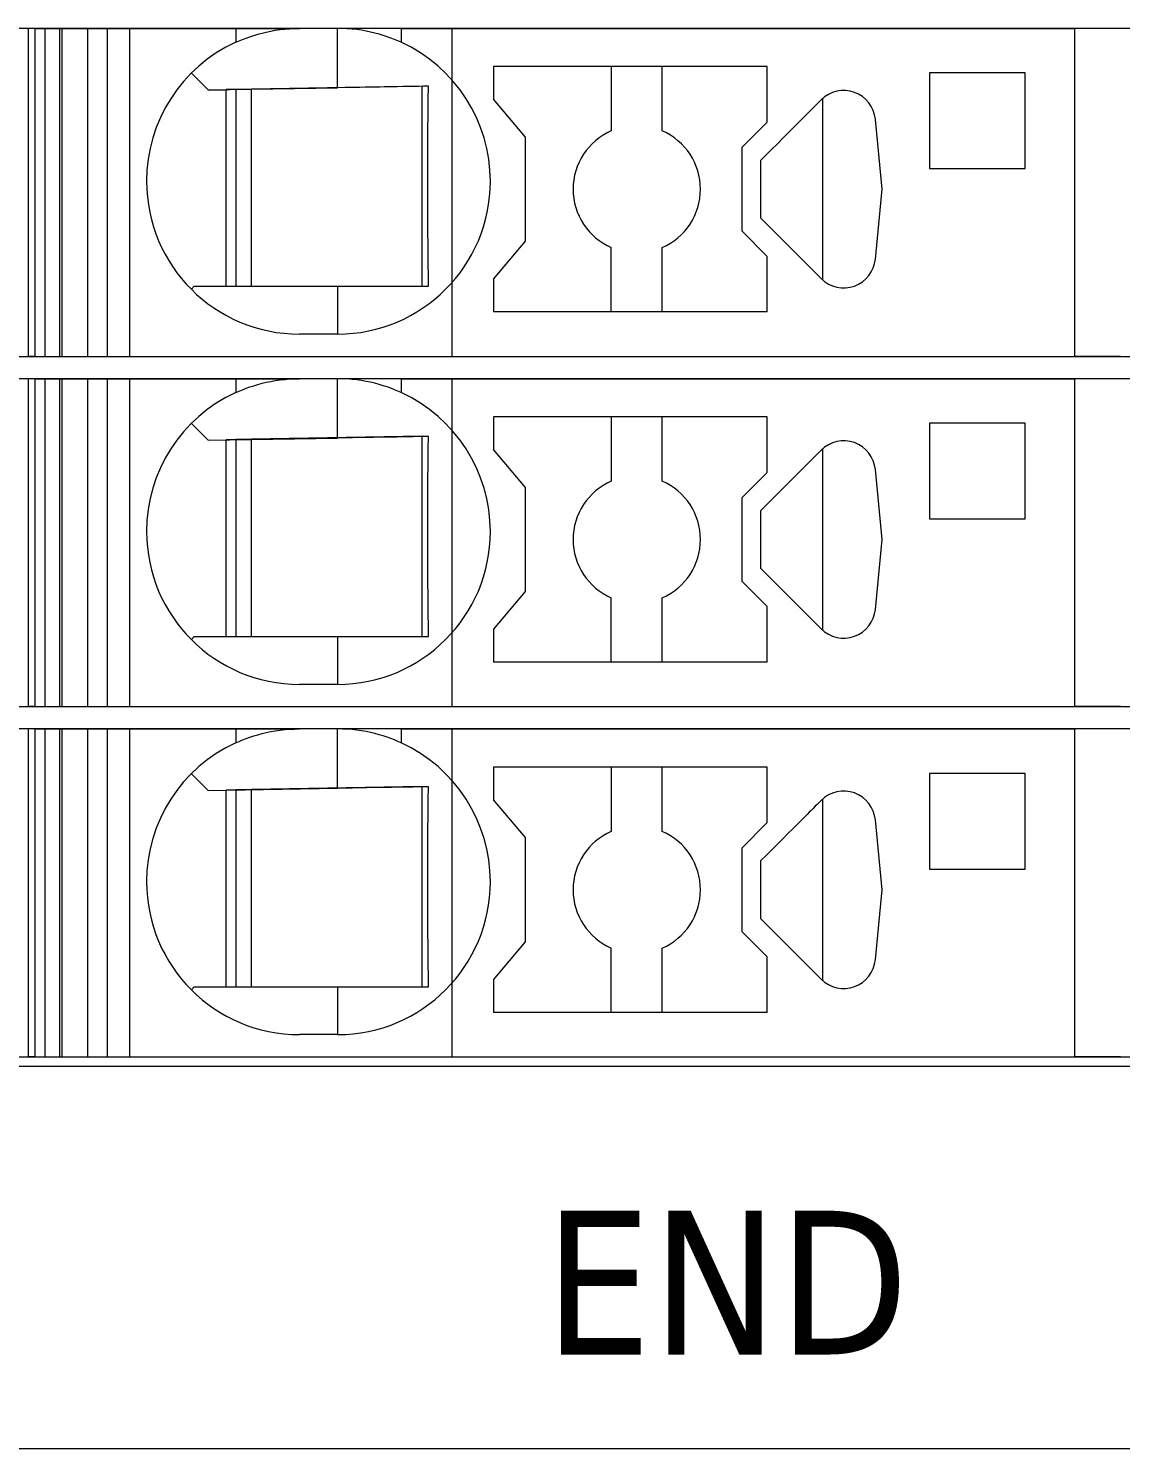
# Model space of a CAD drawing. Header units: millimetres. Extents: x 0 to 1680, y 0 to 1188.
# Drawn here: x 891.89 to 909.05, y 258.7 to 281 of the extents above; entities that cross this region are included whole.
import ezdxf
from ezdxf.enums import TextEntityAlignment as Align

# ---------------------------------------------------------------- set-up
doc = ezdxf.new("R2010")
doc.units = ezdxf.units.MM
for name, color, linetype, lineweight in [('EPLAN100', 7, 'Continuous', 13), ('EPLAN108', 5, 'Continuous', 9), ('EPLAN309', 5, 'Continuous', 5), ('EPLAN493', 5, 'Continuous', 5), ('MAIN-1', 7, 'Continuous', 5), ('MAIN-2', 7, 'Continuous', 5)]:
    doc.layers.add(name, color=color, linetype=linetype, lineweight=lineweight)
doc.styles.add('Tahoma', font='')
doc.styles.get('Tahoma').set_extended_font_data('Tahoma')

# ---------------------------------------------------------------- blocks, each defined once
blk = doc.blocks.new('EPLSYM_LibrarySPECIAL_Symbol12_Variant0_Placement8_47')
at = {"layer": 'EPLAN309', "lineweight": 13, "ltscale": 16}
blk.add_lwpolyline([(0, -5.15), (68.15, -5.15), (68.15, 0), (0, 0)], close=True, dxfattribs=at)
at = {"layer": 'EPLAN493', "color": 5, "style": 'Tahoma'}
blk.add_attdef('17_20450', text='', height=2.3478, dxfattribs=at).set_placement((0, -21.83478), align=Align.MIDDLE_RIGHT)
blk = doc.blocks.new('EPLSYM_LibrarySPECIAL_Symbol12_Variant0_Placement8_48')
at = {"layer": 'EPLAN309', "lineweight": 13, "ltscale": 16}
blk.add_lwpolyline([(0, -5.15), (68.15, -5.15), (68.15, 0), (0, 0)], close=True, dxfattribs=at)
at = {"layer": 'EPLAN493', "color": 5, "style": 'Tahoma'}
blk.add_attdef('17_20450', text='', height=2.3478, dxfattribs=at).set_placement((0, -21.83478), align=Align.MIDDLE_RIGHT)
blk = doc.blocks.new('EPLSYM_LibrarySPECIAL_Symbol12_Variant0_Placement8_49')
at = {"layer": 'EPLAN309', "lineweight": 13, "ltscale": 16}
blk.add_lwpolyline([(0, -5.15), (68.15, -5.15), (68.15, 0), (0, 0)], close=True, dxfattribs=at)
at = {"layer": 'EPLAN493', "color": 5, "style": 'Tahoma'}
blk.add_attdef('17_20450', text='', height=2.3478, dxfattribs=at).set_placement((0, -21.83478), align=Align.MIDDLE_RIGHT)

msp = doc.modelspace()

# ---------------------------------------------------------------- linework, layer by layer
at = {"layer": 'EPLAN100', "lineweight": 0, "ltscale": 6}
msp.add_lwpolyline([(886, 258.7), (924, 258.7), (924, 264.7), (886, 264.7)], close=True, dxfattribs=at)
at = {"layer": 'MAIN-1'}
for p, q in [((892.001, 281), (891.893, 281)), ((891.893, 275.85), (891.893, 281)), ((892.001, 281), (895.15, 281)), ((892.001, 275.85), (892.001, 281)), ((895.15, 281), (896.15, 281)), ((895.15, 281), (895.15, 280.782)), ((895.772, 280.97), (895.846, 280.981)), ((895.846, 280.981), (895.921, 280.989)), ((895.921, 280.989), (895.997, 280.995)), ((895.997, 280.995), (896.073, 280.999)), ((896.073, 280.999), (896.15, 281)), ((896.75, 281), (896.15, 281)), ((896.827, 280.999), (896.75, 281)), ((897.75, 281), (896.75, 281)), ((896.75, 280.068), (896.75, 281)), ((896.903, 280.995), (896.827, 280.999)), ((896.979, 280.989), (896.903, 280.995)), ((897.054, 280.981), (896.979, 280.989)), ((897.128, 280.97), (897.054, 280.981)), ((897.75, 281), (908.332, 281)), ((897.75, 281), (897.75, 280.782)), ((909.05, 281), (908.332, 281)), ((908.332, 275.85), (908.332, 281)), ((895.15, 280.782), (895.202, 280.805)), ((895.202, 280.805), (895.256, 280.827)), ((895.256, 280.827), (895.313, 280.849)), ((895.313, 280.849), (895.372, 280.87)), ((895.372, 280.87), (895.433, 280.89)), ((895.433, 280.89), (895.497, 280.909)), ((895.497, 280.909), (895.563, 280.927)), ((895.563, 280.927), (895.631, 280.943)), ((895.631, 280.943), (895.701, 280.958)), ((895.701, 280.958), (895.772, 280.97)), ((897.199, 280.958), (897.128, 280.97)), ((897.269, 280.943), (897.199, 280.958)), ((897.337, 280.927), (897.269, 280.943)), ((897.403, 280.909), (897.337, 280.927)), ((897.467, 280.89), (897.403, 280.909)), ((897.528, 280.87), (897.467, 280.89)), ((897.587, 280.849), (897.528, 280.87)), ((897.644, 280.827), (897.587, 280.849)), ((897.698, 280.805), (897.644, 280.827)), ((897.75, 280.782), (897.698, 280.805)), ((899.2, 280.4), (899.2, 279.889)), ((903.5, 280.4), (899.2, 280.4)), ((901.05, 280.4), (901.05, 279.392)), ((901.85, 279.392), (901.85, 280.4)), ((903.5, 279.529), (903.5, 280.4)), ((894.453, 280.297), (894.717, 280.033)), ((897.94, 280.088), (897.858, 280.087)), ((898.02, 280.09), (897.94, 280.088)), ((898.099, 280.091), (898.02, 280.09)), ((898.079, 276.95), (898.079, 280.091)), ((898.176, 280.092), (898.099, 280.091)), ((898.176, 280.022), (898.176, 280.092)), ((906.05, 280.3), (906.05, 278.8)), ((907.55, 280.3), (906.05, 280.3)), ((907.55, 278.8), (907.55, 280.3)), ((894.717, 280.033), (896.75, 280.068)), ((895, 276.95), (895, 280.038)), ((895.15, 280.04), (895.15, 276.95)), ((895.4, 276.95), (895.4, 280.045)), ((896.87, 280.07), (896.75, 280.068)), ((896.987, 280.072), (896.87, 280.07)), ((897.1, 280.074), (896.987, 280.072)), ((897.209, 280.076), (897.1, 280.074)), ((897.313, 280.078), (897.209, 280.076)), ((897.412, 280.079), (897.313, 280.078)), ((897.507, 280.081), (897.412, 280.079)), ((897.599, 280.083), (897.507, 280.081)), ((897.688, 280.084), (897.599, 280.083)), ((897.774, 280.086), (897.688, 280.084)), ((897.858, 280.087), (897.774, 280.086)), ((898.173, 279.803), (898.174, 279.877)), ((898.174, 279.877), (898.175, 279.95)), ((898.175, 279.95), (898.176, 280.022)), ((899.7, 279.293), (899.2, 279.889)), ((904.346, 279.879), (904.315, 279.847)), ((904.367, 279.898), (904.367, 277.052)), ((898.171, 279.57), (898.172, 279.649)), ((898.172, 279.649), (898.173, 279.727)), ((898.173, 279.727), (898.173, 279.803)), ((904.127, 279.659), (904.094, 279.626)), ((904.158, 279.691), (904.127, 279.659)), ((904.19, 279.722), (904.158, 279.691)), ((904.221, 279.753), (904.19, 279.722)), ((904.252, 279.785), (904.221, 279.753)), ((904.284, 279.816), (904.252, 279.785)), ((904.315, 279.847), (904.284, 279.816)), ((898.17, 279.488), (898.171, 279.57)), ((898.17, 279.404), (898.17, 279.488)), ((903.1, 279.129), (903.5, 279.529)), ((903.902, 279.434), (903.823, 279.356)), ((903.943, 279.475), (903.902, 279.434)), ((903.983, 279.515), (903.943, 279.475)), ((904.021, 279.553), (903.983, 279.515)), ((904.058, 279.59), (904.021, 279.553)), ((904.094, 279.626), (904.058, 279.59)), ((905.302, 278.475), (905.198, 279.572)), ((898.168, 279.132), (898.169, 279.226)), ((898.169, 279.317), (898.17, 279.404)), ((898.169, 279.226), (898.169, 279.317)), ((899.7, 277.657), (899.7, 279.293)), ((903.742, 279.274), (903.658, 279.19)), ((903.823, 279.356), (903.742, 279.274)), ((898.167, 278.931), (898.168, 279.034)), ((898.168, 279.034), (898.168, 279.132)), ((903.1, 279.129), (903.1, 277.821)), ((903.486, 279.018), (903.4, 278.932)), ((903.572, 279.104), (903.486, 279.018)), ((903.658, 279.19), (903.572, 279.104)), ((898.167, 278.824), (898.167, 278.931)), ((898.167, 278.713), (898.167, 278.824)), ((903.4, 278.802), (903.4, 278.932)), ((903.4, 278.671), (903.4, 278.802)), ((906.05, 278.8), (907.55, 278.8)), ((898.167, 278.6), (898.167, 278.713)), ((898.167, 278.479), (898.167, 278.6)), ((903.4, 278.54), (903.4, 278.671)), ((903.4, 278.41), (903.4, 278.54)), ((898.167, 278.361), (898.167, 278.479)), ((898.167, 278.247), (898.167, 278.361)), ((903.4, 278.279), (903.4, 278.41)), ((905.198, 277.378), (905.302, 278.475)), ((898.168, 278.138), (898.167, 278.247)), ((898.168, 278.034), (898.168, 278.138)), ((903.4, 278.148), (903.4, 278.279)), ((903.4, 278.018), (903.4, 278.148)), ((898.169, 277.934), (898.168, 278.034)), ((898.169, 277.839), (898.169, 277.934)), ((903.4, 278.018), (904.346, 277.071)), ((898.17, 277.748), (898.169, 277.839)), ((898.171, 277.659), (898.17, 277.748)), ((898.172, 277.573), (898.171, 277.659)), ((899.2, 277.061), (899.7, 277.657)), ((903.5, 277.421), (903.1, 277.821)), ((898.172, 277.49), (898.172, 277.573)), ((898.173, 277.408), (898.172, 277.49)), ((901.05, 276.55), (901.05, 277.558)), ((901.85, 276.55), (901.85, 277.558)), ((903.5, 276.55), (903.5, 277.421)), ((898.174, 277.329), (898.173, 277.408)), ((898.175, 277.25), (898.174, 277.329)), ((898.176, 277.174), (898.175, 277.25)), ((898.176, 277.098), (898.176, 277.174)), ((898.177, 277.024), (898.176, 277.098)), ((898.178, 276.95), (898.177, 277.024)), ((899.2, 277.061), (899.2, 276.55)), ((894.5, 276.95), (894.453, 276.903)), ((894.5, 276.95), (896.75, 276.95)), ((896.75, 276.95), (896.842, 276.95)), ((896.75, 276.95), (896.75, 276.2)), ((896.842, 276.95), (896.933, 276.95)), ((896.933, 276.95), (897.023, 276.95)), ((897.023, 276.95), (897.11, 276.95)), ((897.11, 276.95), (897.195, 276.95)), ((897.195, 276.95), (897.278, 276.95)), ((897.278, 276.95), (897.358, 276.95)), ((897.358, 276.95), (897.436, 276.95)), ((897.436, 276.95), (897.511, 276.95)), ((897.511, 276.95), (897.585, 276.95)), ((897.585, 276.95), (897.657, 276.95)), ((897.657, 276.95), (897.726, 276.95)), ((897.726, 276.95), (897.795, 276.95)), ((897.795, 276.95), (897.861, 276.95)), ((897.861, 276.95), (897.927, 276.95)), ((897.927, 276.95), (897.991, 276.95)), ((897.991, 276.95), (898.055, 276.95)), ((898.055, 276.95), (898.117, 276.95)), ((898.117, 276.95), (898.178, 276.95)), ((903.5, 276.55), (899.2, 276.55)), ((896.75, 276.2), (896.15, 276.2)), ((892.001, 275.85), (891.893, 275.85)), ((892.001, 275.85), (908.332, 275.85)), ((909.05, 275.85), (908.332, 275.85)), ((892.001, 275.5), (891.893, 275.5)), ((891.893, 270.35), (891.893, 275.5)), ((892.001, 275.5), (895.15, 275.5)), ((892.001, 270.35), (892.001, 275.5)), ((895.15, 275.5), (896.15, 275.5)), ((895.15, 275.5), (895.15, 275.282)), ((895.433, 275.39), (895.497, 275.409)), ((895.497, 275.409), (895.563, 275.427)), ((895.563, 275.427), (895.631, 275.443)), ((895.631, 275.443), (895.701, 275.458)), ((895.701, 275.458), (895.772, 275.47)), ((895.772, 275.47), (895.846, 275.481)), ((895.846, 275.481), (895.921, 275.489)), ((895.921, 275.489), (895.997, 275.495)), ((895.997, 275.495), (896.073, 275.499)), ((896.073, 275.499), (896.15, 275.5)), ((896.75, 275.5), (896.15, 275.5)), ((896.827, 275.499), (896.75, 275.5)), ((897.75, 275.5), (896.75, 275.5)), ((896.75, 274.568), (896.75, 275.5)), ((896.903, 275.495), (896.827, 275.499)), ((896.979, 275.489), (896.903, 275.495)), ((897.054, 275.481), (896.979, 275.489)), ((897.128, 275.47), (897.054, 275.481)), ((897.199, 275.458), (897.128, 275.47)), ((897.269, 275.443), (897.199, 275.458)), ((897.337, 275.427), (897.269, 275.443)), ((897.403, 275.409), (897.337, 275.427)), ((897.467, 275.39), (897.403, 275.409)), ((897.75, 275.5), (908.332, 275.5)), ((897.75, 275.5), (897.75, 275.282)), ((909.05, 275.5), (908.332, 275.5)), ((908.332, 270.35), (908.332, 275.5)), ((895.15, 275.282), (895.202, 275.305)), ((895.202, 275.305), (895.256, 275.327)), ((895.256, 275.327), (895.313, 275.349)), ((895.313, 275.349), (895.372, 275.37)), ((895.372, 275.37), (895.433, 275.39)), ((897.528, 275.37), (897.467, 275.39)), ((897.587, 275.349), (897.528, 275.37)), ((897.644, 275.327), (897.587, 275.349)), ((897.698, 275.305), (897.644, 275.327)), ((897.75, 275.282), (897.698, 275.305)), ((894.453, 274.797), (894.717, 274.533)), ((899.2, 274.9), (899.2, 274.389)), ((903.5, 274.9), (899.2, 274.9)), ((901.05, 274.9), (901.05, 273.892)), ((901.85, 273.892), (901.85, 274.9)), ((903.5, 274.029), (903.5, 274.9)), ((906.05, 274.8), (906.05, 273.3)), ((907.55, 274.8), (906.05, 274.8)), ((907.55, 273.3), (907.55, 274.8)), ((894.717, 274.533), (896.75, 274.568)), ((895, 271.45), (895, 274.538)), ((895.15, 274.54), (895.15, 271.45)), ((895.4, 271.45), (895.4, 274.545)), ((896.87, 274.57), (896.75, 274.568)), ((896.987, 274.572), (896.87, 274.57)), ((897.1, 274.574), (896.987, 274.572)), ((897.209, 274.576), (897.1, 274.574)), ((897.313, 274.578), (897.209, 274.576)), ((897.412, 274.579), (897.313, 274.578)), ((897.507, 274.581), (897.412, 274.579)), ((897.599, 274.583), (897.507, 274.581)), ((897.688, 274.584), (897.599, 274.583)), ((897.774, 274.586), (897.688, 274.584)), ((897.858, 274.587), (897.774, 274.586)), ((897.94, 274.588), (897.858, 274.587)), ((898.02, 274.59), (897.94, 274.588)), ((898.099, 274.591), (898.02, 274.59)), ((898.079, 271.45), (898.079, 274.591)), ((898.176, 274.592), (898.099, 274.591)), ((898.175, 274.45), (898.176, 274.522)), ((898.176, 274.522), (898.176, 274.592)), ((898.173, 274.303), (898.174, 274.377)), ((898.173, 274.227), (898.173, 274.303)), ((898.174, 274.377), (898.175, 274.45)), ((899.7, 273.793), (899.2, 274.389)), ((904.284, 274.316), (904.252, 274.285)), ((904.315, 274.347), (904.284, 274.316)), ((904.346, 274.379), (904.315, 274.347)), ((904.367, 274.398), (904.367, 271.552)), ((898.17, 273.988), (898.171, 274.07)), ((898.171, 274.07), (898.172, 274.149)), ((898.172, 274.149), (898.173, 274.227)), ((904.058, 274.09), (904.021, 274.053)), ((904.094, 274.126), (904.058, 274.09)), ((904.127, 274.159), (904.094, 274.126)), ((904.158, 274.191), (904.127, 274.159)), ((904.19, 274.222), (904.158, 274.191)), ((904.221, 274.253), (904.19, 274.222)), ((904.252, 274.285), (904.221, 274.253)), ((905.302, 272.975), (905.198, 274.072)), ((898.169, 273.817), (898.17, 273.904)), ((898.17, 273.904), (898.17, 273.988)), ((903.1, 273.629), (903.5, 274.029)), ((903.823, 273.856), (903.742, 273.774)), ((903.902, 273.934), (903.823, 273.856)), ((903.943, 273.975), (903.902, 273.934)), ((903.983, 274.015), (903.943, 273.975)), ((904.021, 274.053), (903.983, 274.015)), ((898.168, 273.632), (898.169, 273.726)), ((898.168, 273.534), (898.168, 273.632)), ((898.169, 273.726), (898.169, 273.817)), ((899.7, 272.157), (899.7, 273.793)), ((903.1, 273.629), (903.1, 272.321)), ((903.658, 273.69), (903.572, 273.604)), ((903.742, 273.774), (903.658, 273.69)), ((898.167, 273.431), (898.168, 273.534)), ((898.167, 273.324), (898.167, 273.431)), ((903.486, 273.518), (903.4, 273.432)), ((903.4, 273.302), (903.4, 273.432)), ((903.572, 273.604), (903.486, 273.518)), ((898.167, 273.213), (898.167, 273.324)), ((898.167, 273.1), (898.167, 273.213)), ((903.4, 273.171), (903.4, 273.302)), ((906.05, 273.3), (907.55, 273.3)), ((898.167, 272.979), (898.167, 273.1)), ((898.167, 272.861), (898.167, 272.979)), ((903.4, 273.04), (903.4, 273.171)), ((903.4, 272.91), (903.4, 273.04)), ((905.198, 271.878), (905.302, 272.975)), ((898.167, 272.747), (898.167, 272.861)), ((898.168, 272.638), (898.167, 272.747)), ((903.4, 272.779), (903.4, 272.91)), ((903.4, 272.648), (903.4, 272.779)), ((898.168, 272.534), (898.168, 272.638)), ((898.169, 272.434), (898.168, 272.534)), ((903.4, 272.518), (903.4, 272.648)), ((903.4, 272.518), (904.346, 271.571)), ((898.169, 272.339), (898.169, 272.434)), ((898.17, 272.248), (898.169, 272.339)), ((903.5, 271.921), (903.1, 272.321)), ((898.171, 272.159), (898.17, 272.248)), ((898.172, 272.073), (898.171, 272.159)), ((898.172, 271.99), (898.172, 272.073)), ((899.2, 271.561), (899.7, 272.157)), ((898.173, 271.908), (898.172, 271.99)), ((898.174, 271.829), (898.173, 271.908)), ((901.05, 271.05), (901.05, 272.058)), ((901.85, 271.05), (901.85, 272.058)), ((903.5, 271.05), (903.5, 271.921)), ((898.175, 271.75), (898.174, 271.829)), ((898.176, 271.674), (898.175, 271.75)), ((898.176, 271.598), (898.176, 271.674)), ((894.5, 271.45), (894.453, 271.403)), ((894.5, 271.45), (896.75, 271.45)), ((896.75, 271.45), (896.842, 271.45)), ((896.75, 271.45), (896.75, 270.7)), ((896.842, 271.45), (896.933, 271.45)), ((896.933, 271.45), (897.023, 271.45)), ((897.023, 271.45), (897.11, 271.45)), ((897.11, 271.45), (897.195, 271.45)), ((897.195, 271.45), (897.278, 271.45)), ((897.278, 271.45), (897.358, 271.45)), ((897.358, 271.45), (897.436, 271.45)), ((897.436, 271.45), (897.511, 271.45)), ((897.511, 271.45), (897.585, 271.45)), ((897.585, 271.45), (897.657, 271.45)), ((897.657, 271.45), (897.726, 271.45)), ((897.726, 271.45), (897.795, 271.45)), ((897.795, 271.45), (897.861, 271.45)), ((897.861, 271.45), (897.927, 271.45)), ((897.927, 271.45), (897.991, 271.45)), ((897.991, 271.45), (898.055, 271.45)), ((898.055, 271.45), (898.117, 271.45)), ((898.117, 271.45), (898.178, 271.45)), ((898.177, 271.524), (898.176, 271.598)), ((898.178, 271.45), (898.177, 271.524)), ((899.2, 271.561), (899.2, 271.05)), ((903.5, 271.05), (899.2, 271.05)), ((896.75, 270.7), (896.15, 270.7)), ((892.001, 270.35), (891.893, 270.35)), ((892.001, 270.35), (908.332, 270.35)), ((909.05, 270.35), (908.332, 270.35)), ((892.001, 270), (891.893, 270)), ((891.893, 264.85), (891.893, 270)), ((892.001, 270), (895.15, 270)), ((892.001, 264.85), (892.001, 270)), ((895.15, 270), (896.15, 270)), ((895.15, 270), (895.15, 269.782)), ((895.256, 269.827), (895.313, 269.849)), ((895.313, 269.849), (895.372, 269.87)), ((895.372, 269.87), (895.433, 269.89)), ((895.433, 269.89), (895.497, 269.909)), ((895.497, 269.909), (895.563, 269.927)), ((895.563, 269.927), (895.631, 269.943)), ((895.631, 269.943), (895.701, 269.958)), ((895.701, 269.958), (895.772, 269.97)), ((895.772, 269.97), (895.846, 269.981)), ((895.846, 269.981), (895.921, 269.989)), ((895.921, 269.989), (895.997, 269.995)), ((895.997, 269.995), (896.073, 269.999)), ((896.073, 269.999), (896.15, 270)), ((896.75, 270), (896.15, 270)), ((896.827, 269.999), (896.75, 270)), ((897.75, 270), (896.75, 270)), ((896.75, 269.068), (896.75, 270)), ((896.903, 269.995), (896.827, 269.999)), ((896.979, 269.989), (896.903, 269.995)), ((897.054, 269.981), (896.979, 269.989)), ((897.128, 269.97), (897.054, 269.981)), ((897.199, 269.958), (897.128, 269.97)), ((897.269, 269.943), (897.199, 269.958)), ((897.337, 269.927), (897.269, 269.943)), ((897.403, 269.909), (897.337, 269.927)), ((897.467, 269.89), (897.403, 269.909)), ((897.528, 269.87), (897.467, 269.89)), ((897.587, 269.849), (897.528, 269.87)), ((897.644, 269.827), (897.587, 269.849)), ((897.75, 270), (908.332, 270)), ((897.75, 270), (897.75, 269.782)), ((909.05, 270), (908.332, 270)), ((908.332, 264.85), (908.332, 270)), ((895.15, 269.782), (895.202, 269.805)), ((895.202, 269.805), (895.256, 269.827)), ((897.698, 269.805), (897.644, 269.827)), ((897.75, 269.782), (897.698, 269.805)), ((899.2, 269.4), (899.2, 268.889)), ((903.5, 269.4), (899.2, 269.4)), ((901.05, 269.4), (901.05, 268.392)), ((901.85, 268.392), (901.85, 269.4)), ((903.5, 268.529), (903.5, 269.4)), ((894.453, 269.297), (894.717, 269.033)), ((906.05, 269.3), (906.05, 267.8)), ((907.55, 269.3), (906.05, 269.3)), ((907.55, 267.8), (907.55, 269.3)), ((894.717, 269.033), (896.75, 269.068)), ((895, 265.95), (895, 269.038)), ((895.15, 269.04), (895.15, 265.95)), ((895.4, 265.95), (895.4, 269.045)), ((896.87, 269.07), (896.75, 269.068)), ((896.987, 269.072), (896.87, 269.07)), ((897.1, 269.074), (896.987, 269.072)), ((897.209, 269.076), (897.1, 269.074)), ((897.313, 269.078), (897.209, 269.076)), ((897.412, 269.079), (897.313, 269.078)), ((897.507, 269.081), (897.412, 269.079)), ((897.599, 269.083), (897.507, 269.081)), ((897.688, 269.084), (897.599, 269.083)), ((897.774, 269.086), (897.688, 269.084)), ((897.858, 269.087), (897.774, 269.086)), ((897.94, 269.088), (897.858, 269.087)), ((898.02, 269.09), (897.94, 269.088)), ((898.099, 269.091), (898.02, 269.09)), ((898.079, 265.95), (898.079, 269.091)), ((898.176, 269.092), (898.099, 269.091)), ((898.174, 268.877), (898.175, 268.95)), ((898.175, 268.95), (898.176, 269.022)), ((898.176, 269.022), (898.176, 269.092)), ((898.172, 268.649), (898.173, 268.727)), ((898.173, 268.803), (898.174, 268.877)), ((898.173, 268.727), (898.173, 268.803)), ((899.7, 268.293), (899.2, 268.889)), ((904.19, 268.722), (904.158, 268.691)), ((904.221, 268.753), (904.19, 268.722)), ((904.252, 268.785), (904.221, 268.753)), ((904.284, 268.816), (904.252, 268.785)), ((904.315, 268.847), (904.284, 268.816)), ((904.346, 268.879), (904.315, 268.847)), ((904.367, 268.898), (904.367, 266.052)), ((898.17, 268.488), (898.171, 268.57)), ((898.171, 268.57), (898.172, 268.649)), ((903.1, 268.129), (903.5, 268.529)), ((903.983, 268.515), (903.943, 268.475)), ((904.021, 268.553), (903.983, 268.515)), ((904.058, 268.59), (904.021, 268.553)), ((904.094, 268.626), (904.058, 268.59)), ((904.127, 268.659), (904.094, 268.626)), ((904.158, 268.691), (904.127, 268.659)), ((905.302, 267.475), (905.198, 268.572)), ((898.169, 268.317), (898.17, 268.404)), ((898.169, 268.226), (898.169, 268.317)), ((898.17, 268.404), (898.17, 268.488)), ((899.7, 266.657), (899.7, 268.293)), ((903.742, 268.274), (903.658, 268.19)), ((903.823, 268.356), (903.742, 268.274)), ((903.902, 268.434), (903.823, 268.356)), ((903.943, 268.475), (903.902, 268.434)), ((898.168, 268.132), (898.169, 268.226)), ((898.168, 268.034), (898.168, 268.132)), ((903.1, 268.129), (903.1, 266.821)), ((903.572, 268.104), (903.486, 268.018)), ((903.658, 268.19), (903.572, 268.104)), ((898.167, 267.931), (898.168, 268.034)), ((898.167, 267.824), (898.167, 267.931)), ((898.167, 267.713), (898.167, 267.824)), ((903.486, 268.018), (903.4, 267.932)), ((903.4, 267.802), (903.4, 267.932)), ((898.167, 267.6), (898.167, 267.713)), ((903.4, 267.671), (903.4, 267.802)), ((903.4, 267.54), (903.4, 267.671)), ((906.05, 267.8), (907.55, 267.8)), ((898.167, 267.479), (898.167, 267.6)), ((898.167, 267.361), (898.167, 267.479)), ((903.4, 267.41), (903.4, 267.54)), ((903.4, 267.279), (903.4, 267.41)), ((905.198, 266.378), (905.302, 267.475)), ((898.167, 267.247), (898.167, 267.361)), ((898.168, 267.138), (898.167, 267.247)), ((903.4, 267.148), (903.4, 267.279)), ((898.168, 267.034), (898.168, 267.138)), ((898.169, 266.934), (898.168, 267.034)), ((898.169, 266.839), (898.169, 266.934)), ((903.4, 267.018), (903.4, 267.148)), ((903.4, 267.018), (904.346, 266.071)), ((898.17, 266.748), (898.169, 266.839)), ((898.171, 266.659), (898.17, 266.748)), ((903.5, 266.421), (903.1, 266.821)), ((898.172, 266.573), (898.171, 266.659)), ((898.172, 266.49), (898.172, 266.573)), ((898.173, 266.408), (898.172, 266.49)), ((899.2, 266.061), (899.7, 266.657)), ((901.05, 265.55), (901.05, 266.558)), ((901.85, 265.55), (901.85, 266.558)), ((898.174, 266.329), (898.173, 266.408)), ((898.175, 266.25), (898.174, 266.329)), ((903.5, 265.55), (903.5, 266.421)), ((898.176, 266.174), (898.175, 266.25)), ((898.176, 266.098), (898.176, 266.174)), ((898.177, 266.024), (898.176, 266.098)), ((899.2, 266.061), (899.2, 265.55)), ((894.5, 265.95), (894.453, 265.903)), ((894.5, 265.95), (896.75, 265.95)), ((896.75, 265.95), (896.842, 265.95)), ((896.75, 265.95), (896.75, 265.2)), ((896.842, 265.95), (896.933, 265.95)), ((896.933, 265.95), (897.023, 265.95)), ((897.023, 265.95), (897.11, 265.95)), ((897.11, 265.95), (897.195, 265.95)), ((897.195, 265.95), (897.278, 265.95)), ((897.278, 265.95), (897.358, 265.95)), ((897.358, 265.95), (897.436, 265.95)), ((897.436, 265.95), (897.511, 265.95)), ((897.511, 265.95), (897.585, 265.95)), ((897.585, 265.95), (897.657, 265.95)), ((897.657, 265.95), (897.726, 265.95)), ((897.726, 265.95), (897.795, 265.95)), ((897.795, 265.95), (897.861, 265.95)), ((897.861, 265.95), (897.927, 265.95)), ((897.927, 265.95), (897.991, 265.95)), ((897.991, 265.95), (898.055, 265.95)), ((898.055, 265.95), (898.117, 265.95)), ((898.117, 265.95), (898.178, 265.95)), ((898.178, 265.95), (898.177, 266.024)), ((903.5, 265.55), (899.2, 265.55)), ((896.75, 265.2), (896.15, 265.2)), ((892.001, 264.85), (891.893, 264.85)), ((892.001, 264.85), (908.332, 264.85)), ((909.05, 264.85), (908.332, 264.85))]:
    msp.add_line(p, q, dxfattribs=at)
for centre, radius, start, end in [((896.15, 278.6), 2.4, 114.6244, 180), ((896.75, 278.6), 2.4, 0, 65.3756), ((904.7, 279.525), 0.5, 5.4404, 135), ((901.45, 278.475), 1, 113.5782, 180), ((901.45, 278.475), 1, 0, 66.4218), ((896.15, 278.6), 2.4, 180, 270), ((896.75, 278.6), 2.4, 270, 0), ((901.45, 278.475), 1, 180, 246.4218), ((901.45, 278.475), 1, 293.5782, 0), ((904.7, 277.425), 0.5, 225, 354.5596), ((896.15, 273.1), 2.4, 114.6244, 180), ((896.75, 273.1), 2.4, 0, 65.3756), ((904.7, 274.025), 0.5, 5.4404, 135), ((901.45, 272.975), 1, 113.5782, 180), ((901.45, 272.975), 1, 0, 66.4218), ((896.15, 273.1), 2.4, 180, 270), ((896.75, 273.1), 2.4, 270, 0), ((901.45, 272.975), 1, 180, 246.4218), ((901.45, 272.975), 1, 293.5782, 0), ((904.7, 271.925), 0.5, 225, 354.5596), ((896.15, 267.6), 2.4, 114.6244, 180), ((896.75, 267.6), 2.4, 0, 65.3756), ((904.7, 268.525), 0.5, 5.4404, 135), ((901.45, 267.475), 1, 113.5782, 180), ((901.45, 267.475), 1, 0, 66.4218), ((896.15, 267.6), 2.4, 180, 270), ((896.75, 267.6), 2.4, 270, 0), ((901.45, 267.475), 1, 180, 246.4218), ((901.45, 267.475), 1, 293.5782, 0), ((904.7, 266.425), 0.5, 225, 354.5596)]:
    msp.add_arc(centre, radius, start, end, dxfattribs=at)
at = {"layer": 'MAIN-2'}
for p, q in [((892.15, 281), (892.15, 275.85)), ((892.389, 275.85), (892.389, 281)), ((892.417, 281), (892.417, 275.85)), ((892.82, 281), (892.82, 275.85)), ((893.136, 275.85), (893.136, 281)), ((893.481, 281), (893.481, 275.85)), ((898.55, 275.85), (898.55, 281)), ((895.4, 280.053), (898.079, 280.1)), ((898.079, 280.1), (898.176, 280.092)), ((898.079, 280.091), (898.079, 280.1)), ((894.717, 280.033), (895, 280.038)), ((895.15, 280.042), (895, 280.039)), ((895, 280.039), (895, 280.038)), ((895, 280.038), (895, 280.038)), ((895.4, 280.048), (895.15, 280.043)), ((895.15, 280.042), (895.15, 280.043)), ((895.15, 280.042), (895.15, 280.04)), ((895.4, 280.048), (895.4, 280.053)), ((895.4, 280.045), (895.4, 280.048)), ((895.15, 276.95), (895.15, 276.95)), ((895.4, 276.95), (895.4, 276.95)), ((892.15, 275.5), (892.15, 270.35)), ((892.389, 270.35), (892.389, 275.5)), ((892.417, 275.5), (892.417, 270.35)), ((892.82, 275.5), (892.82, 270.35)), ((893.136, 270.35), (893.136, 275.5)), ((893.481, 275.5), (893.481, 270.35)), ((898.55, 270.35), (898.55, 275.5)), ((894.717, 274.533), (895, 274.538)), ((895.15, 274.542), (895, 274.539)), ((895, 274.539), (895, 274.538)), ((895, 274.538), (895, 274.538)), ((895.4, 274.548), (895.15, 274.543)), ((895.15, 274.542), (895.15, 274.543)), ((895.15, 274.542), (895.15, 274.54)), ((895.4, 274.553), (898.079, 274.6)), ((895.4, 274.548), (895.4, 274.553)), ((895.4, 274.545), (895.4, 274.548)), ((898.079, 274.6), (898.176, 274.592)), ((898.079, 274.591), (898.079, 274.6)), ((895.15, 271.45), (895.15, 271.45)), ((895.4, 271.45), (895.4, 271.45)), ((892.15, 270), (892.15, 264.85)), ((892.389, 264.85), (892.389, 270)), ((892.417, 270), (892.417, 264.85)), ((892.82, 270), (892.82, 264.85)), ((893.136, 264.85), (893.136, 270)), ((893.481, 270), (893.481, 264.85)), ((898.55, 264.85), (898.55, 270)), ((894.717, 269.033), (895, 269.038)), ((895.15, 269.042), (895, 269.039)), ((895, 269.039), (895, 269.038)), ((895, 269.038), (895, 269.038)), ((895.4, 269.048), (895.15, 269.043)), ((895.15, 269.042), (895.15, 269.043)), ((895.15, 269.042), (895.15, 269.04)), ((895.4, 269.053), (898.079, 269.1)), ((895.4, 269.048), (895.4, 269.053)), ((895.4, 269.045), (895.4, 269.048)), ((898.079, 269.1), (898.176, 269.092)), ((898.079, 269.091), (898.079, 269.1)), ((895.15, 265.95), (895.15, 265.95)), ((895.4, 265.95), (895.4, 265.95))]:
    msp.add_line(p, q, dxfattribs=at)

# ---------------------------------------------------------------- block references
for name, p in [('EPLSYM_LibrarySPECIAL_Symbol12_Variant0_Placement8_47', (873, 281)), ('EPLSYM_LibrarySPECIAL_Symbol12_Variant0_Placement8_48', (873, 275.5)), ('EPLSYM_LibrarySPECIAL_Symbol12_Variant0_Placement8_49', (873, 270))]:
    msp.add_blockref(name, p)

# ---------------------------------------------------------------- texts
at = {"layer": 'EPLAN108', "color": 5, "style": 'Tahoma'}
msp.add_text('END', height=2.2575, dxfattribs=at).set_placement((900, 259.5), align=Align.BOTTOM_LEFT)

doc.saveas('drawing.dxf')
